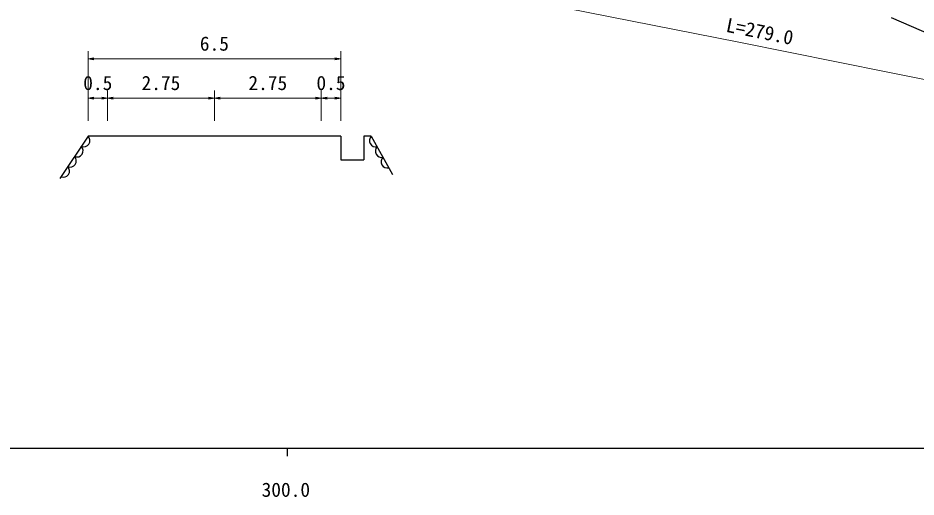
# Model space of a CAD drawing. Units: millimetres at full size, sheet at 1:1000, with parts at other scales. Extents: x 40000 to 680000, y 20000 to 380000.
# Drawn here: x 333382 to 448925, y 198715 to 260434 of the extents above; entities that cross this region are included whole.
import ezdxf
from ezdxf.enums import TextEntityAlignment as Align

# ---------------------------------------------------------------- set-up
doc = ezdxf.new("R2010")
doc.units = ezdxf.units.MM
doc.header["$LTSCALE"] = 1000
for name, color, linetype, lineweight in [('M-BGD', 7, 'Continuous', 25), ('M-STR-HTXT', 7, 'Continuous', 13), ('M-TTL-BAND', 7, 'Continuous', 25)]:
    doc.layers.add(name, color=color, linetype=linetype, lineweight=lineweight)
doc.styles.add('ＭＳ ゴシック', font='')
doc.styles.get('ＭＳ ゴシック').set_extended_font_data('MS Gothic')

# ---------------------------------------------------------------- blocks, each defined once
blk = doc.blocks.new('open_arrow')
at = {"color": 0, "linetype": 'Continuous', "lineweight": -2}
blk.add_lwpolyline([(7.5, 1.25), (0, 0), (7.5, -1.25)], dxfattribs=at)

msp = doc.modelspace()

# ---------------------------------------------------------------- linework, layer by layer
at = {"layer": 'M-BGD'}
for p, q in [((342401, 245201), (338770, 239771)), ((374901, 245201), (374901, 242139)), ((377901, 245201), (377901, 242139)), ((378839, 245201), (377901, 245201)), ((378839, 245201), (381571, 240271)), ((374901, 242139), (377901, 242139))]:
    msp.add_line(p, q, dxfattribs=at)
for points in [[(450929, 258215), (445787, 260455)], [(374901, 245201), (372401, 245201), (358651, 245201), (344901, 245201), (342401, 245201)]]:
    msp.add_lwpolyline(points, dxfattribs=at)
for centre, radius, start, end in [((341837, 244633), 800, 247.24131, 45.23866), ((379415, 244633), 810, 135.37228, 282.60941), ((340964, 243327), 800, 247.24131, 45.23866), ((380168, 243274), 810, 135.37228, 282.60941), ((340090, 242020), 800, 247.24131, 45.23866), ((380921, 241916), 810, 135.37228, 282.60941), ((339217, 240714), 800, 247.24131, 45.23866)]:
    msp.add_arc(centre, radius, start, end, dxfattribs=at)
at = {"layer": 'M-STR-HTXT'}
for p, q in [((342401, 247201), (342401, 256168)), ((374901, 247201), (374901, 256168)), ((342401, 255168), (374901, 255168)), ((344901, 247201), (344901, 251093)), ((358651, 247201), (358651, 251093)), ((372401, 247201), (372401, 251093)), ((344901, 250093), (342401, 250093)), ((358651, 250093), (344901, 250093)), ((372401, 250093), (358651, 250093)), ((374901, 250093), (372401, 250093))]:
    msp.add_line(p, q, dxfattribs=at)
msp.add_lwpolyline([(489602, 244612), (445312, 253436), (426112, 257330), (398451, 262792), (389619, 264739), (378844, 267494), (370683, 270097), (362178, 273004), (349317, 277993), (339298, 281898), (329979, 285617), (324796, 287159), (320581, 287952), (317068, 288217), (313398, 288171), (308282, 287582), (303050, 286249), (297492, 284091), (278789, 276633), (252339, 265997), (237748, 260150)], dxfattribs=at)
at = {"layer": 'M-TTL-BAND'}
for p, q in [((40000, 205000), (579000, 205000)), ((368000, 205000), (368000, 204000))]:
    msp.add_line(p, q, dxfattribs=at)

# ---------------------------------------------------------------- block references
at = {"layer": 'M-STR-HTXT', "xscale": 100, "yscale": 100}
for p in [(342401, 255168), (342401, 250093), (344901, 250093), (358651, 250093), (372401, 250093)]:
    msp.add_blockref('open_arrow', p, dxfattribs=at)
at = {"layer": 'M-STR-HTXT', "xscale": 100, "yscale": 100, "rotation": 180}
for p in [(374901, 255168), (344901, 250093), (358651, 250093), (372401, 250093), (374901, 250093)]:
    msp.add_blockref('open_arrow', p, dxfattribs=at)

# ---------------------------------------------------------------- texts
at = {"layer": 'M-STR-HTXT', "style": 'ＭＳ ゴシック'}
msp.add_text('L=279.0', height=1833, rotation=348.668, dxfattribs=at).set_placement((424265, 258127), align=Align.BOTTOM_LEFT)
for s, p in [('6.5', (358651, 255668)), ('0.5', (343651, 250593)), ('2.75', (351776, 250593)), ('2.75', (365526, 250593)), ('0.5', (373651, 250593))]:
    msp.add_text(s, height=1833, dxfattribs=at).set_placement(p, align=Align.BOTTOM_CENTER)
at = {"layer": 'M-TTL-BAND', "style": 'ＭＳ ゴシック'}
msp.add_text('300.0', height=1833, dxfattribs=at).set_placement((367844, 198195), align=Align.BOTTOM_CENTER)

doc.saveas('drawing.dxf')
